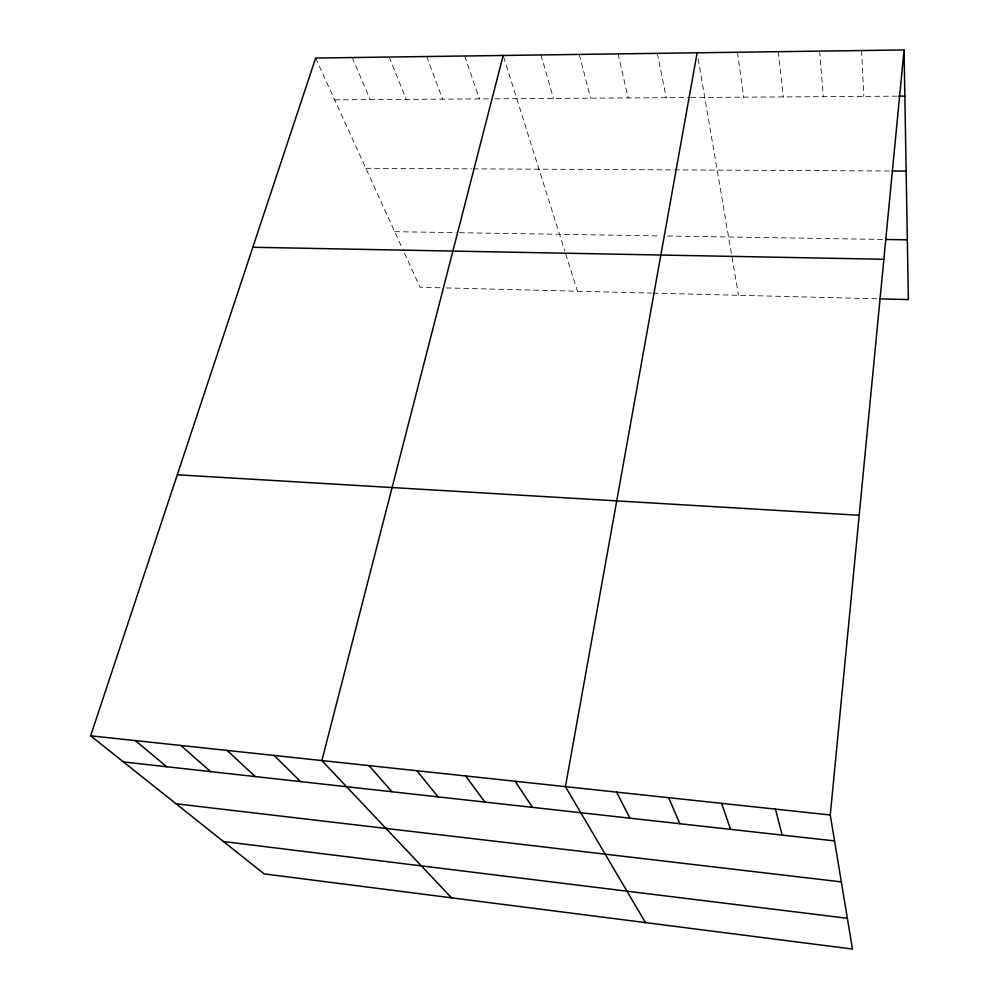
<?xml version="1.0" encoding="UTF-8"?>
<svg xmlns="http://www.w3.org/2000/svg" width="999" height="999" viewBox="0 0 999 999"><rect width="100%" height="100%" fill="white"/><g stroke="black" fill="none" stroke-linecap="round" stroke-linejoin="round"><path stroke-width="0.75" stroke-dasharray="5 3.75" d="M334.677 99.85L488.786 98.839M495.005 98.801L689.335 97.527M690.883 97.515L897.252 96.166M365.834 168.294L471.578 168.843M473.101 168.856L890.671 171.004M394.692 231.681L456.431 232.655M459.54 232.705L659.839 235.889M667.607 236.014L884.477 239.473M440.047 287.762L420.005 287.262L403.409 250.811M446.216 287.924L651.623 293.107M653.146 293.144L878.196 298.826M315.647 58.054L402.16 248.077M352.21 57.542L370.204 99.613M389.235 57.043L406.181 99.376M426.723 56.518L442.594 99.138M464.71 55.994L479.458 98.901M503.621 56.906L564.822 251.111M565.709 253.921L577.472 291.233M540.983 54.945L553.458 98.414M579.283 54.421L590.584 98.177M618.069 53.884L628.171 97.927M657.342 53.347L666.221 97.677M698.151 58.754L731.518 254.221M732.005 257.093L738.523 295.304M737.437 52.248L743.768 97.165M778.283 51.686L783.278 96.915M819.655 51.111L823.288 96.653M861.575 50.537L863.81 96.379"/><path stroke-width="1.5" d="M830.269 814.984L904.058 49.95L315.647 58.054L90.634 735.813L264.111 873.875L852.459 949.05L830.269 814.984L90.634 735.813M697.14 52.797L565.434 786.638L645.454 922.601M503.171 55.469L321.89 760.564L451.511 897.814M898.775 96.154L904.857 96.116M892.219 171.016L906.155 171.091M886.001 239.485L907.342 239.835M252.822 247.277L883.878 259.265M879.707 298.863L908.366 299.588L904.058 49.95M177.285 474.787L859.177 515.284M123.451 761.937L834.565 840.908M176.036 803.783L841.345 881.892M223.464 841.533L847.377 918.293M135.402 740.609L166.708 766.745M180.894 745.479L210.627 771.615M227.123 750.424L255.245 776.573M274.126 755.456L300.562 781.605M369.018 765.609L391.97 791.757M416.92 770.741L438.074 796.877M465.609 775.948L484.89 802.072M515.109 781.255L532.467 807.354M616.62 792.12L629.907 818.181M668.668 797.689L679.819 823.725M721.603 803.346L730.556 829.357M775.474 809.115L782.13 835.089"/></g></svg>
